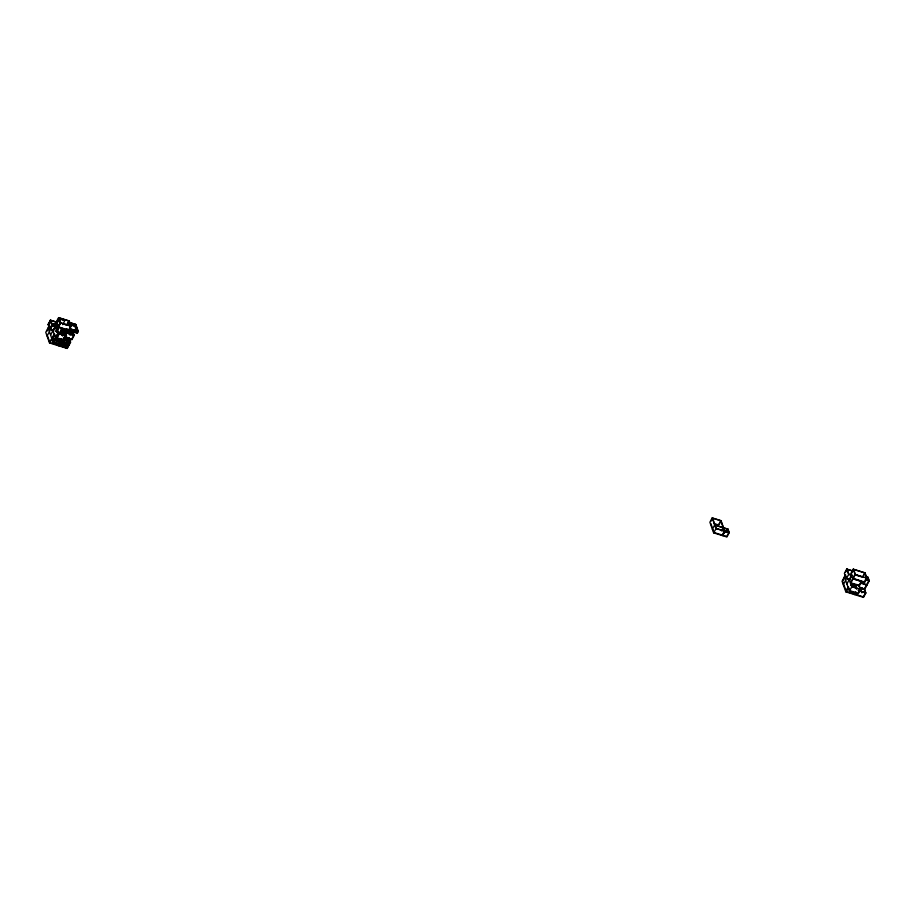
<?xml version="1.0" encoding="UTF-8"?>
<svg xmlns="http://www.w3.org/2000/svg" width="915" height="915" viewBox="0 0 915 915"><rect width="100%" height="100%" fill="white"/><g stroke="black" fill="none" stroke-linecap="round" stroke-linejoin="round"><path stroke-width="1.37" d="M57.119 322.229L50.394 320.124L48.072 324.47L49.948 329.777L53.871 331.001M48.312 324.368L48.792 324.997L48.312 324.368L50.439 320.696M48.564 324.47L50.748 320.387L56.982 322.343M48.495 324.905L50.782 321.279L48.644 324.951M49.238 325.797L45.75 332.328L49.502 342.931L67.218 348.466L70.581 342.176L69.323 338.642L70.215 341.901L69.323 343.582L62.243 341.364M46.791 331.31L48.426 328.245M53.653 330.464L49.845 328.714L52.018 324.836M50.805 327.57L51.835 324.997M50.039 329.251L52.178 325.58M49.948 329.777L52.498 325.34L50.748 320.387M46.997 335.862L49.616 331.607M53.139 324.711L52.75 325.786L52.029 325.534M53.688 324.642L53.31 325.717M54.191 324.608L54.992 325.534L54.214 324.573L53.939 325.443M53.974 325.454L54.145 324.791M54.706 324.722L55.541 325.466L54.774 324.505M58.617 317.619L56.295 321.966L58.171 327.273L60.493 322.926L58.617 317.619L69.243 320.936L71.118 326.243L69.746 328.817L78.313 331.482L77.352 333.266L52.269 325.431M55.346 324.493L56.101 325.408L55.255 324.665M66.692 325.374L69.014 321.028L58.972 317.894L56.65 322.24L58.251 326.827L68.579 330.052M55.815 324.596L57.039 324.265L57.222 325.282L56.444 324.322M56.936 323.041L58.674 319.781L59.875 323.704M50.577 335.05L55.22 326.346L57.725 333.426L66.578 336.194L64.256 340.54L55.403 337.772L52.898 330.704M53.882 329.503L55.518 326.438L57.954 333.334L55.403 337.772M56.101 325.408L55.895 324.379M56.719 325.157L56.158 325.225M57.222 325.282L57.851 324.997M49.502 342.931L51.823 338.584L60.676 341.352M48.072 327.982L53.081 342.119L61.934 344.886L62.975 342.942L54.122 340.174L52.864 336.64L54.443 334.33L52.315 338.184M56.364 330.258L57.279 328.325L58.308 328.943M60.321 341.078L58.148 345.161L49.879 342.576L52.064 338.504M52.773 337.303L54.385 334.147M56.433 330.475L57.359 328.531L58.411 328.897L56.924 331.688L58.217 328.702M60.722 322.835L58.549 326.918L57.027 322.835M56.856 331.665L58.331 328.657M53.081 342.119L54.351 340.083L52.864 336.64M57.954 333.735C61.305 333.552 52.773 343.125 58.88 334.101L57.954 333.735L56.032 337.635L57.988 333.826M62.746 324.711L64.874 320.444L59.258 318.695L58.972 317.894M60.058 332.763L62.369 328.428L52.498 325.34M60.401 333.049L62.723 328.691M61.488 333.22L55.872 331.161M61.751 333.472L64.073 329.114L66.578 336.194M66.623 325.202L68.945 320.845L70.821 326.152M69.243 320.936L67.573 323.418M62.414 335.153L63.913 332.454M63.112 335.05L64.21 333.22L63.787 332.294M70.203 330.384L69.208 332.339L65.354 331.093L66.372 329.183M61.488 338.756L60.459 340.815L53.413 338.687M63.329 335.119L64.004 332.362M66.772 328.599L65.365 331.138M61.557 338.779L60.493 340.906L53.379 338.596M66.909 328.862L65.651 331.23L69.208 332.339M59.532 343.216L58.434 345.252L67.07 348.146L68.716 344.989M64.176 334.513L65.262 332.477L73.818 335.153L71.645 339.236L65.525 337.326M58.354 345.698L59.521 343.525M64.164 334.833L65.331 332.648L74.184 335.416L71.862 339.774L65.537 337.795M59.932 343.342L58.915 345.596L59.955 343.411L68.053 345.939M61.053 340.998L61.957 339.316M64.965 335.931L65.914 336.388L64.965 335.931L63.032 339.831L64.988 336.022M68.499 330.498L70.764 325.98L60.436 322.743M77.947 331.219L69.689 328.634L68.877 330.155L77.146 332.728L77.947 331.219L75.568 324.505L69.666 322.652M65.857 336.205L63.936 340.106L66.223 335.919L63.776 329.023L61.602 333.106L55.735 331.276M61.431 339.316L62.609 342.668L61.717 344.349L53.459 341.764L52.201 338.23M69.266 332.511L70.352 330.475M70.512 330.521L69.357 332.694L64.29 331.116M70.375 334.57L69.666 332.557L70.924 330.201M76.666 331.39L74.767 326.015L75.568 324.505M69.483 322.435L75.808 324.413L74.858 326.197L69.792 324.619M69.082 337.978L68.03 339.98L63.97 338.687M71.061 334.295L72.8 331.996L71.198 334.833M68.099 340.128L69.163 338.001M71.21 334.341L72.468 331.973M69.22 338.184L68.133 340.22L64.027 338.836M68.511 344.395L68.11 345.138L67.996 344.074M66.955 347.975L69.174 343.846L61.843 341.558M722.484 535.618L724.806 531.272L721.054 520.669L712.202 517.901L709.88 522.248L713.631 532.85L726.91 537.002L729.232 532.656L727.985 529.122L714.695 524.97L712.373 529.316M710.921 521.23L712.556 518.165L720.814 520.749L723.193 527.463L721.558 530.528M713.631 532.85L716.182 528.424L715.061 525.233L723.319 527.818L724.451 531.009L722.267 535.081L714.009 532.507L712.876 529.316M718.641 524.833L720.814 520.749M721.054 520.669L718.732 525.016L713.666 523.437M721.683 530.883L723.319 527.818M722.393 529.911L723.559 527.738M722.827 530.048L723.914 528.001L727.745 529.202L728.878 532.393L726.693 536.465L722.861 535.275L725.035 531.192L723.914 528.001M726.11 532.267L727.745 529.202M726.236 532.381L727.985 529.122M853.272 571.086L846.707 569.038L844.385 573.385L846.261 578.692L850.207 579.916M845.437 572.367L847.073 569.302L853.306 571.257M845.552 574.712L842.075 581.242L845.826 591.845L863.531 597.381L865.853 593.034L864.183 588.322M844.751 577.159L842.566 581.242L843.321 583.358M846.261 578.692L848.823 574.254L847.073 569.302M843.321 584.776L845.643 580.419M853.238 569.141L850.916 573.499L852.791 578.795L864.595 582.489L866.917 578.143L865.041 572.836L853.238 569.141L855.113 574.448L850.47 583.141L859.322 585.909L861.644 581.563M851.419 573.499L853.592 569.416L864.812 572.916L866.562 577.868L864.389 581.951L853.169 578.44L855.342 574.368L853.592 569.416M846.901 583.964L851.545 575.26M849.715 579.607L851.35 576.553M845.837 589.958L843.824 584.776M845.826 591.845L848.148 587.499M848.377 587.407L846.203 591.49L854.461 594.075L855.559 592.039M858.911 584.731L860.58 589.454L858.259 593.801L849.394 591.033L851.957 586.595L850.527 582.569M856.612 589.237L855.662 586.549L856.749 584.502M864.812 572.916L862.628 576.999L855.159 574.666M862.719 577.182L865.041 572.836M854.679 594.613L855.845 592.44M856.143 592.222L855.056 594.258L863.325 596.843L865.499 592.76L864.069 588.734M858.796 585.154L860.214 589.18L858.041 593.263L849.772 590.678L848.342 586.652M862.033 588.082L860.946 590.129L861.896 592.817M866.128 580.407L867.763 577.342L868.895 580.533L866.711 584.605L860.809 582.764M861.026 590.312L862.193 588.139M866.837 579.435L868.003 577.262L865.464 576.473M866.574 584.879L864.389 588.963L859.665 587.487M868.003 577.262L869.25 580.796L864.606 589.5L859.551 587.91M51.469 323.876L56.581 323.235M56.856 323.864L51.778 324.585L56.867 323.91M59.029 318.786L64.874 320.444M70.043 324.539L74.767 326.015M69.814 325.843L69.22 324.939L69.62 325.786M69.586 325.168L69.437 325.729M60.493 322.926L71.118 326.243M62.403 323.727L66.829 325.111M716.182 528.424L724.451 531.009M725.035 531.192L728.878 532.393M729.232 532.656L715.953 528.504L712.202 517.901M50.588 320.742L50.634 321.234M56.844 322.858L59.326 318.877L60.676 322.858M855.113 574.448L866.917 578.143M854.85 574.723L861.404 576.77M58.274 326.712L57.176 322.892M848.823 574.254L852.563 575.421M866.528 579.79L868.895 580.533M852.528 575.569L848.594 574.334L846.707 569.038M865.453 579.607L869.25 580.796M51.686 325.729L52.578 324.768L52.841 325.614M64.37 330.99L69.689 332.603M49.845 328.714L50.336 329.343M850.378 579.504L846.638 578.337L845.323 574.62M56.696 331.882L62.048 333.563M860.603 583.164L866.928 585.143M57.954 333.334L66.223 335.919M851.991 585.085L854.358 585.817M850.939 585.074L855.662 586.549M851.957 585.543L855.754 586.732M64.313 340.06L70.215 341.901M55.781 337.418L70.581 342.176M851.957 586.595L860.214 589.18M860.58 589.454L851.716 586.687L849.223 579.607M53.242 338.87L59.143 340.712M858.419 590.552L865.499 592.76M61.945 341.753L69.54 344.12L67.962 339.74M858.27 590.655L865.853 593.034M54.351 340.083L62.609 342.668M61.682 342.793L69.014 345.092M61.888 342.919L68.568 344.852M61.58 343.319L68.328 345.424M59.681 343.914L67.779 346.442M59.406 344.429L67.504 346.957M59.132 344.932L67.23 347.471M844.396 576.885L849.394 591.033M845.769 588.745L845.837 589.546M712.556 518.165L714.935 524.89M710.852 523.597L712.282 527.623M75.808 324.413L78.313 331.482M72.514 330.704L74.184 335.416M72.399 331.127L73.818 335.153M69.517 332.511L70.318 334.73M69.368 332.465L70.078 334.478M69.094 332.694L69.906 334.993M60.71 329.835L62.643 335.233M60.916 331.104L62.586 335.828M62.289 335.736L61.385 332.934L60.562 332.671M56.433 324.356L56.661 325.34M61.717 339.408L62.975 342.942M60.093 339.751L61.316 343.205M50.394 320.124L52.281 325.683M54.557 333.975L55.369 336.274M48.461 324.413L49.879 328.188M47.466 335.771L49.879 342.576M61.843 343.571L62.597 343.8L61.843 343.571M63.261 344.017L64.016 344.246L63.261 344.017M64.473 344.395L65.228 344.623L64.473 344.395M65.766 344.795L66.52 345.035L65.766 344.795M67.195 345.241L67.939 345.481L67.195 345.241M853.02 578.715L850.847 582.798L859.105 585.383L861.289 581.3L853.02 578.715"/></g></svg>
